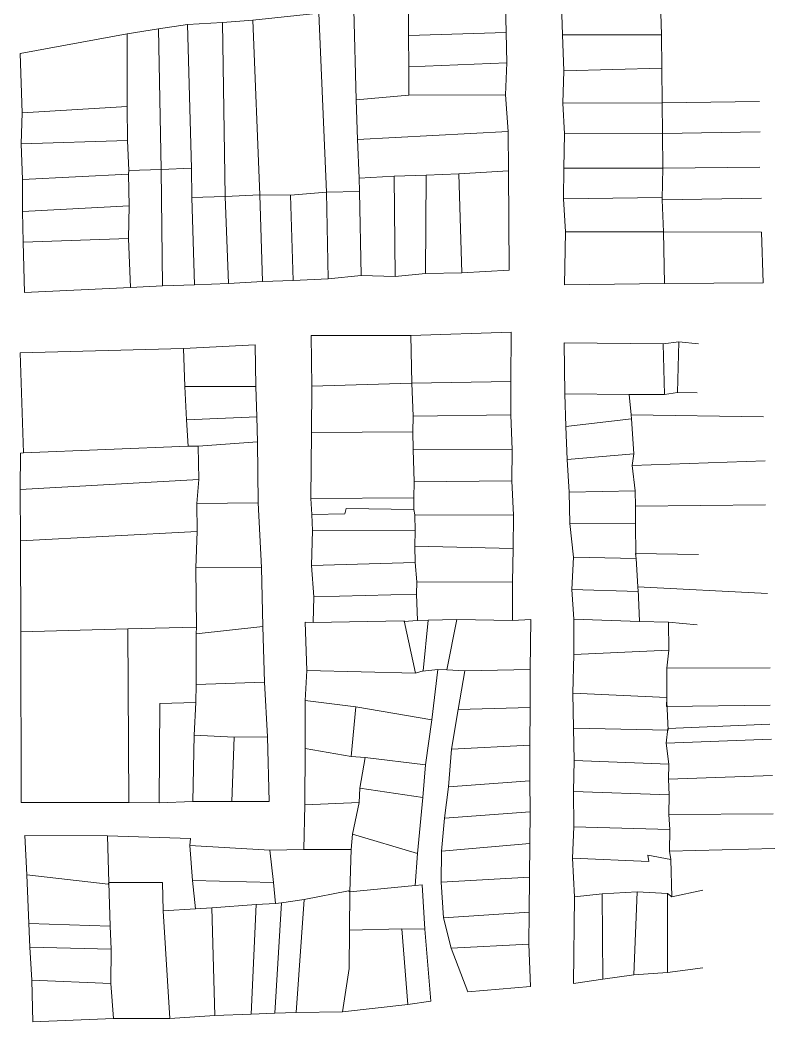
# Model space of a CAD drawing. Header units: millimetres. Extents: x 613495 to 614351, y 1317482 to 1318222.
# Drawn here: x 614155.7 to 614347.7, y 1317675.1 to 1317929.9 of the extents above; entities that cross this region are included whole.
import ezdxf

# ---------------------------------------------------------------- set-up
doc = ezdxf.new("R2010")
doc.units = ezdxf.units.MM
doc.layers.add('2', color=7, linetype='Continuous')
doc.layers.add('Nivel 2', color=7, linetype='Continuous', lineweight=0)

msp = doc.modelspace()

# ---------------------------------------------------------------- linework, layer by layer
at = {"layer": '2', "color": 1, "linetype": 'ByBlock', "lineweight": 0}
for p, q in [((614254.5, 1317926.01), (614254.53, 1317936.33)), ((614318.9, 1317926.14), (614318.63, 1317934.42)), ((614240.66, 1317932.5), (614241.21, 1317909.63)), ((614293.42, 1317933.94), (614293.74, 1317926.16)), ((614207.22, 1317929.35), (614198.33, 1317928.78)), ((614214.95, 1317929.92), (614207.22, 1317929.35)), ((614207.86, 1317885.04), (614207.22, 1317929.35)), ((614214.95, 1317929.92), (614231.72, 1317931.72)), ((614216.75, 1317885.51), (614214.95, 1317929.92)), ((614231.72, 1317931.72), (614233.68, 1317886.14)), ((614190.91, 1317927.71), (614182.98, 1317926.43)), ((614190.91, 1317927.71), (614198.33, 1317928.78)), ((614191.63, 1317891.93), (614190.91, 1317927.71)), ((614198.33, 1317928.78), (614199.31, 1317892.3)), ((614279.41, 1317926.75), (614254.5, 1317926.01)), ((614279.57, 1317919.08), (614279.41, 1317926.75)), ((614182.98, 1317926.43), (614182.96, 1317907.93)), ((614254.5, 1317926.01), (614254.62, 1317918.08)), ((614293.74, 1317926.16), (614318.9, 1317926.14)), ((614294.01, 1317917.01), (614293.74, 1317926.16)), ((614318.97, 1317917.71), (614318.9, 1317926.14)), ((614254.62, 1317918.08), (614279.57, 1317919.08)), ((614279.57, 1317919.08), (614279.23, 1317910.95)), ((614254.58, 1317910.87), (614254.62, 1317918.08)), ((614293.82, 1317908.83), (614294.01, 1317917.01)), ((614318.97, 1317917.71), (614294.01, 1317917.01)), ((614319.03, 1317908.91), (614318.97, 1317917.71)), ((614241.21, 1317909.63), (614254.58, 1317910.87)), ((614241.21, 1317909.63), (614241.58, 1317899.52)), ((614279.23, 1317910.95), (614254.58, 1317910.87)), ((614279.86, 1317901.6), (614279.23, 1317910.95)), ((614319.03, 1317908.91), (614293.82, 1317908.83)), ((614293.82, 1317908.83), (614294.24, 1317901.01)), ((614343.84, 1317909.25), (614319.03, 1317908.91)), ((614319.03, 1317908.91), (614319.15, 1317901.09)), ((614156.23, 1317906.37), (614156.04, 1317898.44)), ((614182.96, 1317907.93), (614156.23, 1317906.37)), ((614183.03, 1317899.29), (614182.96, 1317907.93)), ((614241.58, 1317899.52), (614279.86, 1317901.6)), ((614279.86, 1317901.6), (614279.98, 1317891.59)), ((614319.15, 1317901.09), (614343.95, 1317901.48)), ((614156.04, 1317898.44), (614183.03, 1317899.29)), ((614183.03, 1317899.29), (614183.4, 1317891.67)), ((614241.58, 1317899.52), (614242.01, 1317889.71)), ((614294.24, 1317901.01), (614294, 1317892.27)), ((614294.24, 1317901.01), (614319.15, 1317901.09)), ((614319.15, 1317901.09), (614319.22, 1317892.3)), ((614156.36, 1317889.4), (614156.04, 1317898.44)), ((614183.4, 1317891.67), (614183.3, 1317890.75)), ((614183.4, 1317891.67), (614191.63, 1317891.93)), ((614199.31, 1317892.3), (614191.63, 1317891.93)), ((614191.94, 1317862.36), (614191.63, 1317891.93)), ((614199.31, 1317892.3), (614199.42, 1317884.78)), ((614279.98, 1317891.59), (614267.32, 1317890.81)), ((614294, 1317892.27), (614293.92, 1317884.49)), ((614319.22, 1317892.3), (614294, 1317892.27)), ((614319.22, 1317892.3), (614319.05, 1317884.47)), ((614343.92, 1317892.53), (614319.22, 1317892.3)), ((614183.3, 1317890.75), (614156.36, 1317889.4)), ((614156.36, 1317889.4), (614156.37, 1317881.22)), ((614183.46, 1317882.72), (614183.3, 1317890.75)), ((614242.01, 1317889.71), (614250.85, 1317890.23)), ((614242.01, 1317889.71), (614242.07, 1317886.36)), ((614258.98, 1317890.49), (614250.85, 1317890.23)), ((614250.85, 1317890.23), (614251.1, 1317864.67)), ((614258.83, 1317865.44), (614258.98, 1317890.49)), ((614258.98, 1317890.49), (614267.32, 1317890.81)), ((614267.32, 1317890.81), (614268.13, 1317865.6)), ((614233.68, 1317886.14), (614224.48, 1317885.42)), ((614242.07, 1317886.36), (614233.68, 1317886.14)), ((614234.12, 1317864.14), (614233.68, 1317886.14)), ((614242.07, 1317886.36), (614242.51, 1317864.96)), ((614199.42, 1317884.78), (614207.86, 1317885.04)), ((614200.07, 1317862.57), (614199.42, 1317884.78)), ((614207.86, 1317885.04), (614216.75, 1317885.51)), ((614207.86, 1317885.04), (614208.71, 1317862.89)), ((614217.4, 1317863.41), (614216.75, 1317885.51)), ((614216.75, 1317885.51), (614224.48, 1317885.42)), ((614224.48, 1317885.42), (614225.18, 1317863.67)), ((614293.92, 1317884.49), (614319.03, 1317884.78)), ((614293.92, 1317884.49), (614294.49, 1317876.06)), ((614319.03, 1317884.78), (614319.08, 1317884.17)), ((614319.08, 1317884.17), (614344.34, 1317884.61)), ((614319.35, 1317876.09), (614319.08, 1317884.17)), ((614156.37, 1317881.22), (614183.46, 1317882.72)), ((614156.54, 1317873.44), (614156.37, 1317881.22)), ((614183.46, 1317882.72), (614183.33, 1317874.39)), ((614294.49, 1317876.06), (614319.35, 1317876.09)), ((614319.35, 1317876.09), (614319.68, 1317862.88)), ((614319.35, 1317876.09), (614344.31, 1317875.97)), ((614183.33, 1317874.39), (614156.54, 1317873.44)), ((614183.81, 1317861.94), (614183.33, 1317874.39)), ((614268.13, 1317865.6), (614258.83, 1317865.44)), ((614208.71, 1317862.89), (614217.4, 1317863.41)), ((614225.18, 1317863.67), (614217.4, 1317863.41)), ((614234.12, 1317864.14), (614225.18, 1317863.67)), ((614242.51, 1317864.96), (614234.12, 1317864.14)), ((614242.51, 1317864.96), (614251.1, 1317864.67)), ((614251.1, 1317864.67), (614258.83, 1317865.44)), ((614183.81, 1317861.94), (614191.94, 1317862.36)), ((614200.07, 1317862.57), (614191.94, 1317862.36)), ((614208.71, 1317862.89), (614200.07, 1317862.57)), ((614255.14, 1317849.68), (614280.66, 1317850.58)), ((614280.66, 1317850.58), (614280.58, 1317838.03)), ((614255.14, 1317849.68), (614255.37, 1317837.54)), ((614323.26, 1317848.04), (614319.3, 1317847.58)), ((614323.26, 1317848.04), (614322.98, 1317835.18)), ((614328.29, 1317847.59), (614323.26, 1317848.04)), ((614197.3, 1317846.36), (614197.63, 1317836.75)), ((614319.3, 1317847.58), (614319.67, 1317834.72)), ((614255.37, 1317837.54), (614229.9, 1317836.84)), ((614255.37, 1317837.54), (614280.58, 1317838.03)), ((614255.74, 1317829.2), (614255.37, 1317837.54)), ((614280.58, 1317838.03), (614280.54, 1317829.54)), ((614197.63, 1317836.75), (614215.67, 1317836.72)), ((614198.1, 1317828.22), (614197.63, 1317836.75)), ((614215.67, 1317836.72), (614215.99, 1317829)), ((614229.9, 1317836.84), (614229.87, 1317825)), ((614322.98, 1317835.18), (614319.67, 1317834.72)), ((614322.98, 1317835.18), (614327.91, 1317835.09)), ((614310.68, 1317834.66), (614294.31, 1317834.84)), ((614294.31, 1317834.84), (614294.58, 1317826.56)), ((614319.67, 1317834.72), (614310.68, 1317834.66)), ((614310.68, 1317834.66), (614311.14, 1317829.48)), ((614215.99, 1317829), (614198.1, 1317828.22)), ((614198.1, 1317828.22), (614198.47, 1317821.51)), ((614216.15, 1317822.6), (614215.99, 1317829)), ((614255.59, 1317825.19), (614255.74, 1317829.2)), ((614280.54, 1317829.54), (614255.74, 1317829.2)), ((614280.86, 1317820.6), (614280.54, 1317829.54)), ((614294.58, 1317826.56), (614311.25, 1317828.51)), ((614311.14, 1317829.48), (614344.8, 1317829.01)), ((614311.25, 1317828.51), (614311.14, 1317829.48)), ((614311.25, 1317828.51), (614311.82, 1317819.57)), ((614229.87, 1317825), (614229.7, 1317808.23)), ((614229.87, 1317825), (614255.59, 1317825.19)), ((614255.59, 1317825.19), (614255.7, 1317820.67)), ((614294.9, 1317818.18), (614294.58, 1317826.56)), ((614201.06, 1317821.51), (614216.15, 1317822.6)), ((614216.15, 1317822.6), (614216.33, 1317807.15)), ((614155.79, 1317810.48), (614155.87, 1317819.78)), ((614155.87, 1317819.78), (614156.64, 1317819.88)), ((614156.64, 1317819.88), (614198.47, 1317821.51)), ((614198.47, 1317821.51), (614201.06, 1317821.51)), ((614201.06, 1317821.51), (614201.18, 1317813.03)), ((614255.7, 1317820.67), (614280.86, 1317820.6)), ((614255.97, 1317812.43), (614255.7, 1317820.67)), ((614280.86, 1317820.6), (614280.83, 1317812.72)), ((614311.82, 1317819.57), (614294.9, 1317818.18)), ((614295.37, 1317809.84), (614294.9, 1317818.18)), ((614311.82, 1317819.57), (614311.42, 1317816.62)), ((614311.42, 1317816.62), (614345.22, 1317817.78)), ((614311.42, 1317816.62), (614312.2, 1317810.17)), ((614201.18, 1317813.03), (614155.79, 1317810.48)), ((614200.68, 1317806.93), (614201.18, 1317813.03)), ((614255.88, 1317808.42), (614255.97, 1317812.43)), ((614280.83, 1317812.72), (614255.97, 1317812.43)), ((614280.83, 1317812.72), (614281.2, 1317803.98)), ((614155.81, 1317797.47), (614155.79, 1317810.48)), ((614312.2, 1317810.17), (614295.37, 1317809.84)), ((614295.59, 1317801.86), (614295.37, 1317809.84)), ((614312.25, 1317806.31), (614312.2, 1317810.17)), ((614216.33, 1317807.15), (614200.68, 1317806.93)), ((614200.68, 1317806.93), (614200.74, 1317799.81)), ((614217.18, 1317790.64), (614216.33, 1317807.15)), ((614229.7, 1317808.23), (614255.88, 1317808.42)), ((614229.96, 1317804.17), (614229.7, 1317808.23)), ((614255.88, 1317808.42), (614255.88, 1317805.42)), ((614238.35, 1317804.33), (614229.96, 1317804.17)), ((614238.7, 1317805.65), (614238.35, 1317804.33)), ((614255.88, 1317805.42), (614238.7, 1317805.65)), ((614256.14, 1317804.05), (614255.88, 1317805.42)), ((614345.34, 1317806.65), (614312.25, 1317806.31)), ((614312.25, 1317806.31), (614312.26, 1317801.99)), ((614229.96, 1317804.17), (614230.12, 1317800.05)), ((614281.2, 1317803.98), (614256.14, 1317804.05)), ((614256.25, 1317800.04), (614256.14, 1317804.05)), ((614281.2, 1317803.98), (614281.16, 1317795.54)), ((614312.26, 1317801.99), (614295.59, 1317801.86)), ((614295.59, 1317801.86), (614296.52, 1317793.28)), ((614312.35, 1317793.63), (614312.26, 1317801.99)), ((614200.74, 1317799.81), (614155.81, 1317797.47)), ((614200.74, 1317799.81), (614200.4, 1317790.56)), ((614229.88, 1317791.16), (614230.12, 1317800.05)), ((614230.12, 1317800.05), (614256.25, 1317800.04)), ((614256.25, 1317800.04), (614256.15, 1317796.12)), ((614155.81, 1317797.47), (614155.95, 1317774.3)), ((614281.16, 1317795.54), (614256.15, 1317796.12)), ((614256.15, 1317796.12), (614256.26, 1317791.96)), ((614281.16, 1317795.54), (614280.98, 1317786.9)), ((614312.43, 1317792.99), (614312.27, 1317794.26)), ((614312.27, 1317794.26), (614328.29, 1317793.98)), ((614256.26, 1317791.96), (614229.88, 1317791.16)), ((614256.63, 1317787.03), (614256.26, 1317791.96)), ((614296.08, 1317785.04), (614296.52, 1317793.28)), ((614296.52, 1317793.28), (614312.43, 1317792.99)), ((614312.9, 1317785.78), (614312.43, 1317792.99)), ((614200.4, 1317790.56), (614217.18, 1317790.64)), ((614200.58, 1317775.52), (614200.4, 1317790.56)), ((614217.18, 1317790.64), (614217.46, 1317775.64)), ((614230.41, 1317783.18), (614229.88, 1317791.16)), ((614256.63, 1317787.03), (614256.58, 1317783.88)), ((614280.98, 1317786.9), (614256.63, 1317787.03)), ((614280.98, 1317786.9), (614280.99, 1317777.2)), ((614312.95, 1317784.56), (614296.08, 1317785.04)), ((614296.55, 1317777.52), (614296.08, 1317785.04)), ((614345.84, 1317784.09), (614312.9, 1317785.78)), ((614312.9, 1317785.78), (614312.95, 1317784.56)), ((614312.93, 1317785.17), (614313.32, 1317776.93)), ((614230.41, 1317783.18), (614230.26, 1317776.68)), ((614256.58, 1317783.88), (614230.41, 1317783.18)), ((614256.58, 1317783.88), (614256.85, 1317777.22)), ((614230.26, 1317776.68), (614228.28, 1317776.78)), ((614228.28, 1317776.78), (614228.66, 1317764.48)), ((614253.39, 1317777.06), (614230.26, 1317776.68)), ((614256.85, 1317777.22), (614253.36, 1317776.96)), ((614256.31, 1317763.75), (614253.39, 1317777.06)), ((614259.49, 1317777.27), (614256.85, 1317777.22)), ((614258.24, 1317764.41), (614259.49, 1317777.27)), ((614259.49, 1317777.27), (614266.81, 1317777.43)), ((614266.81, 1317777.43), (614264.29, 1317764.63)), ((614280.99, 1317777.2), (614266.81, 1317777.43)), ((614285.67, 1317777.41), (614280.99, 1317777.2)), ((614285.44, 1317764.75), (614285.67, 1317777.41)), ((614313.32, 1317776.93), (614296.55, 1317777.52)), ((614296.56, 1317768.53), (614296.55, 1317777.52)), ((614313.32, 1317776.93), (614320.69, 1317776.74)), ((614320.69, 1317776.74), (614320.71, 1317769.68)), ((614320.69, 1317776.74), (614327.96, 1317776.09)), ((614155.95, 1317774.3), (614183.1, 1317775.04)), ((614200.58, 1317775.52), (614183.1, 1317775.04)), ((614183.1, 1317775.04), (614183.38, 1317730.88)), ((614200.53, 1317773.79), (614200.51, 1317760.94)), ((614217.46, 1317775.64), (614200.53, 1317773.79)), ((614200.53, 1317773.79), (614200.58, 1317775.52)), ((614217.94, 1317761.47), (614217.46, 1317775.64)), ((614320.71, 1317769.68), (614296.56, 1317768.53)), ((614320.21, 1317765.1), (614320.71, 1317769.68)), ((614296.33, 1317758.67), (614296.56, 1317768.53)), ((614228.22, 1317756.8), (614228.66, 1317764.48)), ((614228.66, 1317764.48), (614256.31, 1317763.75)), ((614256.31, 1317763.75), (614258.24, 1317764.41)), ((614261.95, 1317764.72), (614258.09, 1317764.31)), ((614261.95, 1317764.72), (614260.45, 1317751.92)), ((614264.29, 1317764.63), (614261.95, 1317764.72)), ((614264.29, 1317764.63), (614268.87, 1317764.38)), ((614268.87, 1317764.38), (614267.16, 1317754.52)), ((614285.44, 1317764.75), (614268.87, 1317764.38)), ((614285.51, 1317755.05), (614285.44, 1317764.75)), ((614346.54, 1317765.14), (614320.21, 1317765.1)), ((614320.21, 1317765.1), (614320.22, 1317757.63)), ((614200.51, 1317760.94), (614217.94, 1317761.47)), ((614217.94, 1317761.47), (614218.68, 1317747.59)), ((614200.46, 1317756.36), (614200.51, 1317760.94)), ((614320.22, 1317757.63), (614296.33, 1317758.67)), ((614296.33, 1317758.67), (614296.49, 1317749.83)), ((614191.1, 1317730.79), (614191.26, 1317756.05)), ((614191.26, 1317756.05), (614200.46, 1317756.36)), ((614200.46, 1317756.36), (614200.02, 1317748.03)), ((614228.22, 1317756.8), (614228.24, 1317744.61)), ((614241.13, 1317755.2), (614228.22, 1317756.8)), ((614320.17, 1317755.3), (614320.22, 1317757.63)), ((614320.2, 1317756.46), (614320.59, 1317749.3)), ((614239.98, 1317742.59), (614241.13, 1317755.2)), ((614241.13, 1317755.2), (614260.45, 1317751.92)), ((614265.5, 1317744.45), (614267.16, 1317754.52)), ((614267.16, 1317754.52), (614285.51, 1317755.05)), ((614285.51, 1317755.05), (614285.42, 1317745.44)), ((614346.55, 1317755.68), (614320.17, 1317755.3)), ((614260.45, 1317751.92), (614258.85, 1317740.43)), ((614320.49, 1317749.71), (614346.46, 1317750.81)), ((614296.49, 1317749.83), (614320.59, 1317749.3)), ((614296.49, 1317749.83), (614296.66, 1317741.54)), ((614320.04, 1317745.94), (614320.49, 1317749.71)), ((614320.59, 1317749.3), (614320.49, 1317749.71)), ((614199.69, 1317731.11), (614200.02, 1317748.03)), ((614200.02, 1317748.03), (614210.19, 1317747.53)), ((614210.19, 1317747.53), (614209.56, 1317731.17)), ((614218.68, 1317747.59), (614210.19, 1317747.53)), ((614346.87, 1317747), (614320.04, 1317745.94)), ((614320.76, 1317740.61), (614320.04, 1317745.94)), ((614228.16, 1317730.28), (614228.24, 1317744.61)), ((614228.24, 1317744.61), (614239.98, 1317742.59)), ((614264.7, 1317734.85), (614265.5, 1317744.45)), ((614285.42, 1317745.44), (614265.5, 1317744.45)), ((614285.42, 1317745.44), (614285.39, 1317736.4)), ((614243.54, 1317742.34), (614239.98, 1317742.59)), ((614243.54, 1317742.34), (614242.18, 1317734.56)), ((614258.85, 1317740.43), (614243.54, 1317742.34)), ((614296.66, 1317741.54), (614296.52, 1317733.67)), ((614296.66, 1317741.54), (614320.76, 1317740.61)), ((614320.66, 1317736.85), (614320.76, 1317740.61)), ((614258.15, 1317732.15), (614258.85, 1317740.43)), ((614285.39, 1317736.4), (614264.7, 1317734.85)), ((614285.39, 1317736.4), (614285.5, 1317728.52)), ((614347.14, 1317737.75), (614320.66, 1317736.85)), ((614320.82, 1317732.84), (614320.66, 1317736.85)), ((614242.18, 1317734.56), (614241.99, 1317730.91)), ((614242.18, 1317734.56), (614258.15, 1317732.15)), ((614263.7, 1317726.92), (614264.7, 1317734.85)), ((614296.52, 1317733.67), (614320.82, 1317732.84)), ((614296.52, 1317733.67), (614296.59, 1317724.72)), ((614183.38, 1317730.88), (614191.1, 1317730.79)), ((614199.69, 1317731.11), (614191.1, 1317730.79)), ((614209.56, 1317731.17), (614199.69, 1317731.11)), ((614228.16, 1317730.28), (614241.99, 1317730.91)), ((614241.99, 1317730.91), (614240.27, 1317722.82)), ((614258.15, 1317732.15), (614256.8, 1317717.92)), ((614320.78, 1317727.85), (614320.82, 1317732.84)), ((614227.93, 1317718.95), (614228.16, 1317730.28)), ((614285.5, 1317728.52), (614263.7, 1317726.92)), ((614285.5, 1317728.52), (614285.36, 1317720.49)), ((614347.26, 1317728.04), (614320.78, 1317727.85)), ((614321.04, 1317724.04), (614320.78, 1317727.85)), ((614262.9, 1317718.48), (614263.7, 1317726.92)), ((614240.27, 1317722.82), (614239.97, 1317718.91)), ((614256.8, 1317717.92), (614240.27, 1317722.82)), ((614296.2, 1317716.69), (614296.59, 1317724.72)), ((614296.59, 1317724.72), (614321.04, 1317724.04)), ((614320.95, 1317718.5), (614321.04, 1317724.04)), ((614178.01, 1317722.39), (614178.28, 1317710.55)), ((614199.05, 1317721.75), (614178.01, 1317722.39)), ((614198.95, 1317719.93), (614199.05, 1317721.75)), ((614285.36, 1317720.49), (614262.9, 1317718.48)), ((614285.36, 1317720.49), (614285.28, 1317711.9)), ((614219.24, 1317718.73), (614198.95, 1317719.93)), ((614198.95, 1317719.93), (614199.58, 1317711.03)), ((614227.93, 1317718.95), (614219.24, 1317718.73)), ((614220.17, 1317710.5), (614219.24, 1317718.73)), ((614239.97, 1317718.91), (614227.93, 1317718.95)), ((614239.97, 1317718.91), (614239.59, 1317708.19)), ((614256.21, 1317709.73), (614256.8, 1317717.92)), ((614262.86, 1317710.61), (614262.9, 1317718.48)), ((614347.74, 1317719.15), (614320.95, 1317718.5)), ((614320.95, 1317718.5), (614321.26, 1317716.42)), ((614315.62, 1317715.86), (614296.2, 1317716.69)), ((614296.2, 1317716.69), (614296.72, 1317706.89)), ((614321.26, 1317716.42), (614315.41, 1317717.48)), ((614315.41, 1317717.48), (614315.62, 1317715.86)), ((614321.48, 1317706.92), (614321.26, 1317716.42)), ((614178.18, 1317710.09), (614157.49, 1317712.45)), ((614157.49, 1317712.45), (614157.97, 1317700.11)), ((614178.28, 1317710.55), (614178.18, 1317710.09)), ((614178.28, 1317710.55), (614178.61, 1317699.42)), ((614178.28, 1317710.55), (614191.95, 1317710.52)), ((614191.95, 1317710.52), (614192.12, 1317703.35)), ((614200.35, 1317703.82), (614199.58, 1317711.03)), ((614199.58, 1317711.03), (614220.17, 1317710.5)), ((614220.17, 1317710.5), (614220.68, 1317705.16)), ((614285.28, 1317711.9), (614262.86, 1317710.61)), ((614263.39, 1317701.51), (614262.86, 1317710.61)), ((614285.28, 1317711.9), (614285.19, 1317703.01)), ((614227.95, 1317706.19), (614239.28, 1317708.39)), ((614239.28, 1317708.39), (614239.59, 1317708.19)), ((614239.59, 1317708.19), (614239.55, 1317698.38)), ((614239.59, 1317708.19), (614256.21, 1317709.73)), ((614258.04, 1317709.94), (614256.21, 1317709.73)), ((614258.72, 1317698.66), (614258.04, 1317709.94)), ((614296.72, 1317706.89), (614303.79, 1317707.61)), ((614312.73, 1317708.13), (614303.79, 1317707.61)), ((614303.79, 1317707.61), (614303.98, 1317685.96)), ((614311.86, 1317687.04), (614312.73, 1317708.13)), ((614312.73, 1317708.13), (614320.41, 1317707.73)), ((614320.41, 1317707.73), (614320.44, 1317687.61)), ((614320.41, 1317707.73), (614321.48, 1317706.92)), ((614321.48, 1317706.92), (614329.4, 1317708.61)), ((614215.75, 1317704.9), (614220.68, 1317705.16)), ((614222.21, 1317705.37), (614220.53, 1317677.27)), ((614220.68, 1317705.16), (614222.21, 1317705.37)), ((614227.95, 1317706.19), (614222.21, 1317705.37)), ((614225.97, 1317677.48), (614227.95, 1317706.19)), ((614192.12, 1317703.35), (614200.35, 1317703.82)), ((614193.85, 1317675.96), (614192.12, 1317703.35)), ((614204.47, 1317704.08), (614200.35, 1317703.82)), ((614204.47, 1317704.08), (614215.75, 1317704.9)), ((614205.28, 1317676.74), (614204.47, 1317704.08)), ((614215.75, 1317704.9), (614214.53, 1317677)), ((614285.19, 1317703.01), (614263.39, 1317701.51)), ((614285.16, 1317694.83), (614285.19, 1317703.01)), ((614157.97, 1317700.11), (614178.61, 1317699.42)), ((614158.18, 1317694.11), (614157.97, 1317700.11)), ((614263.39, 1317701.51), (614265.38, 1317693.84)), ((614178.61, 1317699.42), (614178.87, 1317693.58)), ((614239.47, 1317688.67), (614239.55, 1317698.38)), ((614239.55, 1317698.38), (614252.82, 1317698.75)), ((614252.82, 1317698.75), (614254.38, 1317679.49)), ((614252.82, 1317698.75), (614258.72, 1317698.66)), ((614265.38, 1317693.84), (614285.16, 1317694.83)), ((614178.87, 1317693.58), (614158.18, 1317694.11)), ((614158.7, 1317685.72), (614158.18, 1317694.11)), ((614178.87, 1317693.58), (614178.78, 1317684.84)), ((614237.76, 1317677.64), (614239.47, 1317688.67)), ((614320.44, 1317687.61), (614311.86, 1317687.04)), ((614329.39, 1317688.84), (614320.44, 1317687.61)), ((614178.78, 1317684.84), (614158.7, 1317685.72)), ((614179.51, 1317675.94), (614178.78, 1317684.84)), ((614303.98, 1317685.96), (614311.86, 1317687.04)), ((614254.38, 1317679.49), (614237.76, 1317677.64)), ((614214.53, 1317677), (614205.28, 1317676.74)), ((614214.53, 1317677), (614220.53, 1317677.27)), ((614220.53, 1317677.27), (614225.97, 1317677.48)), ((614225.97, 1317677.48), (614237.76, 1317677.64)), ((614179.51, 1317675.94), (614193.85, 1317675.96)), ((614205.28, 1317676.74), (614193.85, 1317675.96))]:
    msp.add_line(p, q, dxfattribs=at)
for points in [[(614254.53, 1317936.33), (614279.07, 1317941.34), (614279.41, 1317926.75)], [(614156.23, 1317906.37), (614155.79, 1317921.46), (614182.98, 1317926.43)], [(614279.98, 1317891.59), (614280.17, 1317866.28), (614268.13, 1317865.6)], [(614294.49, 1317876.06), (614294.21, 1317862.59), (614319.68, 1317862.88)], [(614319.68, 1317862.88), (614344.73, 1317863.11), (614344.31, 1317875.97)], [(614156.54, 1317873.44), (614156.82, 1317860.64), (614183.81, 1317861.94)], [(614229.9, 1317836.84), (614229.73, 1317849.65), (614255.14, 1317849.68)], [(614294.31, 1317834.84), (614294.13, 1317847.85), (614319.3, 1317847.58)], [(614156.64, 1317819.88), (614155.73, 1317845.24), (614197.3, 1317846.36)], [(614197.3, 1317846.36), (614215.5, 1317847.29), (614215.67, 1317836.72)], [(614155.95, 1317774.3), (614155.98, 1317730.9), (614183.38, 1317730.88)], [(614218.68, 1317747.59), (614219.06, 1317731.13), (614209.56, 1317731.17)], [(614157.49, 1317712.45), (614156.96, 1317722.46), (614178.01, 1317722.39)], [(614296.72, 1317706.89), (614296.46, 1317684.83), (614303.98, 1317685.96)], [(614258.72, 1317698.66), (614260.17, 1317680.37), (614254.38, 1317679.49)], [(614265.38, 1317693.84), (614269.62, 1317682.72), (614285.58, 1317684.11), (614285.16, 1317694.83)], [(614158.7, 1317685.72), (614158.98, 1317675.05), (614179.51, 1317675.94)]]:
    msp.add_lwpolyline(points, dxfattribs=at)
at = {"layer": 'Nivel 2', "color": 1, "linetype": 'ByBlock', "lineweight": 0}
for p, q in [((614254.5, 1317926.01), (614254.53, 1317936.33)), ((614318.9, 1317926.14), (614318.63, 1317934.42)), ((614240.66, 1317932.5), (614241.21, 1317909.63)), ((614293.42, 1317933.94), (614293.74, 1317926.16)), ((614207.22, 1317929.35), (614198.33, 1317928.78)), ((614214.95, 1317929.92), (614207.22, 1317929.35)), ((614207.86, 1317885.04), (614207.22, 1317929.35)), ((614214.95, 1317929.92), (614231.72, 1317931.72)), ((614216.75, 1317885.51), (614214.95, 1317929.92)), ((614231.72, 1317931.72), (614233.68, 1317886.14)), ((614190.91, 1317927.71), (614182.98, 1317926.43)), ((614190.91, 1317927.71), (614198.33, 1317928.78)), ((614191.63, 1317891.93), (614190.91, 1317927.71)), ((614198.33, 1317928.78), (614199.31, 1317892.3)), ((614279.41, 1317926.75), (614254.5, 1317926.01)), ((614279.57, 1317919.08), (614279.41, 1317926.75)), ((614182.98, 1317926.43), (614182.96, 1317907.93)), ((614254.5, 1317926.01), (614254.62, 1317918.08)), ((614293.74, 1317926.16), (614318.9, 1317926.14)), ((614294.01, 1317917.01), (614293.74, 1317926.16)), ((614318.97, 1317917.71), (614318.9, 1317926.14)), ((614254.62, 1317918.08), (614279.57, 1317919.08)), ((614279.57, 1317919.08), (614279.23, 1317910.95)), ((614254.58, 1317910.87), (614254.62, 1317918.08)), ((614293.82, 1317908.83), (614294.01, 1317917.01)), ((614318.97, 1317917.71), (614294.01, 1317917.01)), ((614319.03, 1317908.91), (614318.97, 1317917.71)), ((614241.21, 1317909.63), (614254.58, 1317910.87)), ((614241.21, 1317909.63), (614241.58, 1317899.52)), ((614279.23, 1317910.95), (614254.58, 1317910.87)), ((614279.86, 1317901.6), (614279.23, 1317910.95)), ((614319.03, 1317908.91), (614293.82, 1317908.83)), ((614293.82, 1317908.83), (614294.24, 1317901.01)), ((614343.84, 1317909.25), (614319.03, 1317908.91)), ((614319.03, 1317908.91), (614319.15, 1317901.09)), ((614156.23, 1317906.37), (614156.04, 1317898.44)), ((614182.96, 1317907.93), (614156.23, 1317906.37)), ((614183.03, 1317899.29), (614182.96, 1317907.93)), ((614241.58, 1317899.52), (614279.86, 1317901.6)), ((614279.86, 1317901.6), (614279.98, 1317891.59)), ((614319.15, 1317901.09), (614343.95, 1317901.48)), ((614156.04, 1317898.44), (614183.03, 1317899.29)), ((614183.03, 1317899.29), (614183.4, 1317891.67)), ((614241.58, 1317899.52), (614242.01, 1317889.71)), ((614294.24, 1317901.01), (614294, 1317892.27)), ((614294.24, 1317901.01), (614319.15, 1317901.09)), ((614319.15, 1317901.09), (614319.22, 1317892.3)), ((614156.36, 1317889.4), (614156.04, 1317898.44)), ((614183.4, 1317891.67), (614183.3, 1317890.75)), ((614183.4, 1317891.67), (614191.63, 1317891.93)), ((614199.31, 1317892.3), (614191.63, 1317891.93)), ((614191.94, 1317862.36), (614191.63, 1317891.93)), ((614199.31, 1317892.3), (614199.42, 1317884.78)), ((614279.98, 1317891.59), (614267.32, 1317890.81)), ((614294, 1317892.27), (614293.92, 1317884.49)), ((614319.22, 1317892.3), (614294, 1317892.27)), ((614319.22, 1317892.3), (614319.05, 1317884.47)), ((614343.92, 1317892.53), (614319.22, 1317892.3)), ((614183.3, 1317890.75), (614156.36, 1317889.4)), ((614156.36, 1317889.4), (614156.37, 1317881.22)), ((614183.46, 1317882.72), (614183.3, 1317890.75)), ((614242.01, 1317889.71), (614250.85, 1317890.23)), ((614242.01, 1317889.71), (614242.07, 1317886.36)), ((614258.98, 1317890.49), (614250.85, 1317890.23)), ((614250.85, 1317890.23), (614251.1, 1317864.67)), ((614258.83, 1317865.44), (614258.98, 1317890.49)), ((614258.98, 1317890.49), (614267.32, 1317890.81)), ((614267.32, 1317890.81), (614268.13, 1317865.6)), ((614233.68, 1317886.14), (614224.48, 1317885.42)), ((614242.07, 1317886.36), (614233.68, 1317886.14)), ((614234.12, 1317864.14), (614233.68, 1317886.14)), ((614242.07, 1317886.36), (614242.51, 1317864.96)), ((614199.42, 1317884.78), (614207.86, 1317885.04)), ((614200.07, 1317862.57), (614199.42, 1317884.78)), ((614207.86, 1317885.04), (614216.75, 1317885.51)), ((614207.86, 1317885.04), (614208.71, 1317862.89)), ((614216.75, 1317885.51), (614224.48, 1317885.42)), ((614217.4, 1317863.41), (614216.75, 1317885.51)), ((614224.48, 1317885.42), (614225.18, 1317863.67)), ((614293.92, 1317884.49), (614319.03, 1317884.78)), ((614293.92, 1317884.49), (614294.49, 1317876.06)), ((614319.03, 1317884.78), (614319.08, 1317884.17)), ((614319.08, 1317884.17), (614344.34, 1317884.61)), ((614319.35, 1317876.09), (614319.08, 1317884.17)), ((614156.37, 1317881.22), (614183.46, 1317882.72)), ((614156.54, 1317873.44), (614156.37, 1317881.22)), ((614183.46, 1317882.72), (614183.33, 1317874.39)), ((614294.49, 1317876.06), (614319.35, 1317876.09)), ((614319.35, 1317876.09), (614344.31, 1317875.97)), ((614319.35, 1317876.09), (614319.68, 1317862.88)), ((614183.33, 1317874.39), (614156.54, 1317873.44)), ((614183.81, 1317861.94), (614183.33, 1317874.39)), ((614268.13, 1317865.6), (614258.83, 1317865.44)), ((614208.71, 1317862.89), (614217.4, 1317863.41)), ((614225.18, 1317863.67), (614217.4, 1317863.41)), ((614234.12, 1317864.14), (614225.18, 1317863.67)), ((614242.51, 1317864.96), (614234.12, 1317864.14)), ((614242.51, 1317864.96), (614251.1, 1317864.67)), ((614251.1, 1317864.67), (614258.83, 1317865.44)), ((614183.81, 1317861.94), (614191.94, 1317862.36)), ((614200.07, 1317862.57), (614191.94, 1317862.36)), ((614208.71, 1317862.89), (614200.07, 1317862.57)), ((614255.14, 1317849.68), (614255.37, 1317837.54)), ((614323.26, 1317848.04), (614319.3, 1317847.58)), ((614323.26, 1317848.04), (614322.98, 1317835.18)), ((614328.29, 1317847.59), (614323.26, 1317848.04)), ((614197.3, 1317846.36), (614197.63, 1317836.75)), ((614319.3, 1317847.58), (614319.67, 1317834.72)), ((614255.37, 1317837.54), (614229.9, 1317836.84)), ((614255.37, 1317837.54), (614280.58, 1317838.03)), ((614255.74, 1317829.2), (614255.37, 1317837.54)), ((614280.58, 1317838.03), (614280.54, 1317829.54)), ((614198.1, 1317828.22), (614197.63, 1317836.75)), ((614197.63, 1317836.75), (614215.67, 1317836.72)), ((614215.67, 1317836.72), (614215.99, 1317829)), ((614229.9, 1317836.84), (614229.87, 1317825)), ((614322.98, 1317835.18), (614319.67, 1317834.72)), ((614322.98, 1317835.18), (614327.91, 1317835.09)), ((614294.31, 1317834.84), (614294.58, 1317826.56)), ((614310.68, 1317834.66), (614294.31, 1317834.84)), ((614319.67, 1317834.72), (614310.68, 1317834.66)), ((614310.68, 1317834.66), (614311.14, 1317829.48)), ((614215.99, 1317829), (614198.1, 1317828.22)), ((614198.1, 1317828.22), (614198.47, 1317821.51)), ((614216.15, 1317822.6), (614215.99, 1317829)), ((614255.59, 1317825.19), (614255.74, 1317829.2)), ((614280.54, 1317829.54), (614255.74, 1317829.2)), ((614280.86, 1317820.6), (614280.54, 1317829.54)), ((614294.58, 1317826.56), (614311.25, 1317828.51)), ((614311.25, 1317828.51), (614311.14, 1317829.48)), ((614311.14, 1317829.48), (614344.8, 1317829.01)), ((614311.25, 1317828.51), (614311.82, 1317819.57)), ((614229.87, 1317825), (614229.7, 1317808.23)), ((614229.87, 1317825), (614255.59, 1317825.19)), ((614255.59, 1317825.19), (614255.7, 1317820.67)), ((614294.9, 1317818.18), (614294.58, 1317826.56)), ((614201.06, 1317821.51), (614216.15, 1317822.6)), ((614216.15, 1317822.6), (614216.33, 1317807.15)), ((614155.79, 1317810.48), (614155.87, 1317819.78)), ((614155.87, 1317819.78), (614156.64, 1317819.88)), ((614156.64, 1317819.88), (614198.47, 1317821.51)), ((614198.47, 1317821.51), (614201.06, 1317821.51)), ((614201.06, 1317821.51), (614201.18, 1317813.03)), ((614255.97, 1317812.43), (614255.7, 1317820.67)), ((614255.7, 1317820.67), (614280.86, 1317820.6)), ((614280.86, 1317820.6), (614280.83, 1317812.72)), ((614311.82, 1317819.57), (614294.9, 1317818.18)), ((614295.37, 1317809.84), (614294.9, 1317818.18)), ((614311.82, 1317819.57), (614311.42, 1317816.62)), ((614311.42, 1317816.62), (614345.22, 1317817.78)), ((614311.42, 1317816.62), (614312.2, 1317810.17)), ((614201.18, 1317813.03), (614155.79, 1317810.48)), ((614200.68, 1317806.93), (614201.18, 1317813.03)), ((614255.88, 1317808.42), (614255.97, 1317812.43)), ((614280.83, 1317812.72), (614255.97, 1317812.43)), ((614280.83, 1317812.72), (614281.2, 1317803.98)), ((614155.81, 1317797.47), (614155.79, 1317810.48)), ((614312.2, 1317810.17), (614295.37, 1317809.84)), ((614295.59, 1317801.86), (614295.37, 1317809.84)), ((614312.25, 1317806.31), (614312.2, 1317810.17)), ((614216.33, 1317807.15), (614200.68, 1317806.93)), ((614200.68, 1317806.93), (614200.74, 1317799.81)), ((614217.18, 1317790.64), (614216.33, 1317807.15)), ((614229.7, 1317808.23), (614255.88, 1317808.42)), ((614229.96, 1317804.17), (614229.7, 1317808.23)), ((614255.88, 1317808.42), (614255.88, 1317805.42)), ((614238.35, 1317804.33), (614229.96, 1317804.17)), ((614238.7, 1317805.65), (614238.35, 1317804.33)), ((614255.88, 1317805.42), (614238.7, 1317805.65)), ((614256.14, 1317804.05), (614255.88, 1317805.42)), ((614345.34, 1317806.65), (614312.25, 1317806.31)), ((614312.25, 1317806.31), (614312.26, 1317801.99)), ((614229.96, 1317804.17), (614230.12, 1317800.05)), ((614256.25, 1317800.04), (614256.14, 1317804.05)), ((614281.2, 1317803.98), (614256.14, 1317804.05)), ((614281.2, 1317803.98), (614281.16, 1317795.54)), ((614312.26, 1317801.99), (614295.59, 1317801.86)), ((614295.59, 1317801.86), (614296.52, 1317793.28)), ((614312.35, 1317793.63), (614312.26, 1317801.99)), ((614200.74, 1317799.81), (614155.81, 1317797.47)), ((614200.74, 1317799.81), (614200.4, 1317790.56)), ((614229.88, 1317791.16), (614230.12, 1317800.05)), ((614230.12, 1317800.05), (614256.25, 1317800.04)), ((614256.25, 1317800.04), (614256.15, 1317796.12)), ((614155.81, 1317797.47), (614155.95, 1317774.3)), ((614256.15, 1317796.12), (614256.26, 1317791.96)), ((614281.16, 1317795.54), (614256.15, 1317796.12)), ((614281.16, 1317795.54), (614280.98, 1317786.9)), ((614312.27, 1317794.26), (614328.29, 1317793.98)), ((614312.43, 1317792.99), (614312.27, 1317794.26)), ((614256.26, 1317791.96), (614229.88, 1317791.16)), ((614256.63, 1317787.03), (614256.26, 1317791.96)), ((614296.08, 1317785.04), (614296.52, 1317793.28)), ((614296.52, 1317793.28), (614312.43, 1317792.99)), ((614312.9, 1317785.78), (614312.43, 1317792.99)), ((614200.4, 1317790.56), (614217.18, 1317790.64)), ((614200.58, 1317775.52), (614200.4, 1317790.56)), ((614217.18, 1317790.64), (614217.46, 1317775.64)), ((614230.41, 1317783.18), (614229.88, 1317791.16)), ((614256.63, 1317787.03), (614256.58, 1317783.88)), ((614280.98, 1317786.9), (614256.63, 1317787.03)), ((614280.98, 1317786.9), (614280.99, 1317777.2)), ((614296.55, 1317777.52), (614296.08, 1317785.04)), ((614312.95, 1317784.56), (614296.08, 1317785.04)), ((614312.9, 1317785.78), (614312.95, 1317784.56)), ((614345.84, 1317784.09), (614312.9, 1317785.78)), ((614312.93, 1317785.17), (614313.32, 1317776.93)), ((614230.41, 1317783.18), (614230.26, 1317776.68)), ((614256.58, 1317783.88), (614230.41, 1317783.18)), ((614256.58, 1317783.88), (614256.85, 1317777.22)), ((614228.28, 1317776.78), (614228.66, 1317764.48)), ((614230.26, 1317776.68), (614228.28, 1317776.78)), ((614253.39, 1317777.06), (614230.26, 1317776.68)), ((614256.85, 1317777.22), (614253.36, 1317776.96)), ((614256.31, 1317763.75), (614253.39, 1317777.06)), ((614259.49, 1317777.27), (614256.85, 1317777.22)), ((614258.24, 1317764.41), (614259.49, 1317777.27)), ((614259.49, 1317777.27), (614266.81, 1317777.43)), ((614266.81, 1317777.43), (614264.29, 1317764.63)), ((614280.99, 1317777.2), (614266.81, 1317777.43)), ((614285.67, 1317777.41), (614280.99, 1317777.2)), ((614285.44, 1317764.75), (614285.67, 1317777.41)), ((614296.56, 1317768.53), (614296.55, 1317777.52)), ((614313.32, 1317776.93), (614296.55, 1317777.52)), ((614313.32, 1317776.93), (614320.69, 1317776.74)), ((614320.69, 1317776.74), (614327.96, 1317776.09)), ((614320.69, 1317776.74), (614320.71, 1317769.68)), ((614155.95, 1317774.3), (614183.1, 1317775.04)), ((614200.58, 1317775.52), (614183.1, 1317775.04)), ((614183.1, 1317775.04), (614183.38, 1317730.88)), ((614200.53, 1317773.79), (614200.51, 1317760.94)), ((614217.46, 1317775.64), (614200.53, 1317773.79)), ((614200.53, 1317773.79), (614200.58, 1317775.52)), ((614217.94, 1317761.47), (614217.46, 1317775.64)), ((614320.71, 1317769.68), (614296.56, 1317768.53)), ((614320.21, 1317765.1), (614320.71, 1317769.68)), ((614296.33, 1317758.67), (614296.56, 1317768.53)), ((614228.22, 1317756.8), (614228.66, 1317764.48)), ((614228.66, 1317764.48), (614256.31, 1317763.75)), ((614256.31, 1317763.75), (614258.24, 1317764.41)), ((614261.95, 1317764.72), (614258.09, 1317764.31)), ((614261.95, 1317764.72), (614260.45, 1317751.92)), ((614264.29, 1317764.63), (614261.95, 1317764.72)), ((614264.29, 1317764.63), (614268.87, 1317764.38)), ((614268.87, 1317764.38), (614267.16, 1317754.52)), ((614285.44, 1317764.75), (614268.87, 1317764.38)), ((614285.51, 1317755.05), (614285.44, 1317764.75)), ((614346.54, 1317765.14), (614320.21, 1317765.1)), ((614320.21, 1317765.1), (614320.22, 1317757.63)), ((614200.51, 1317760.94), (614217.94, 1317761.47)), ((614217.94, 1317761.47), (614218.68, 1317747.59)), ((614200.46, 1317756.36), (614200.51, 1317760.94)), ((614296.33, 1317758.67), (614296.49, 1317749.83)), ((614320.22, 1317757.63), (614296.33, 1317758.67)), ((614191.1, 1317730.79), (614191.26, 1317756.05)), ((614191.26, 1317756.05), (614200.46, 1317756.36)), ((614200.46, 1317756.36), (614200.02, 1317748.03)), ((614241.13, 1317755.2), (614228.22, 1317756.8)), ((614228.22, 1317756.8), (614228.24, 1317744.61)), ((614320.17, 1317755.3), (614320.22, 1317757.63)), ((614320.2, 1317756.46), (614320.59, 1317749.3)), ((614239.98, 1317742.59), (614241.13, 1317755.2)), ((614241.13, 1317755.2), (614260.45, 1317751.92)), ((614265.5, 1317744.45), (614267.16, 1317754.52)), ((614267.16, 1317754.52), (614285.51, 1317755.05)), ((614285.51, 1317755.05), (614285.42, 1317745.44)), ((614346.55, 1317755.68), (614320.17, 1317755.3)), ((614260.45, 1317751.92), (614258.85, 1317740.43)), ((614320.49, 1317749.71), (614346.46, 1317750.81)), ((614296.49, 1317749.83), (614296.66, 1317741.54)), ((614296.49, 1317749.83), (614320.59, 1317749.3)), ((614320.04, 1317745.94), (614320.49, 1317749.71)), ((614320.59, 1317749.3), (614320.49, 1317749.71)), ((614199.69, 1317731.11), (614200.02, 1317748.03)), ((614200.02, 1317748.03), (614210.19, 1317747.53)), ((614210.19, 1317747.53), (614209.56, 1317731.17)), ((614218.68, 1317747.59), (614210.19, 1317747.53)), ((614346.87, 1317747), (614320.04, 1317745.94)), ((614320.76, 1317740.61), (614320.04, 1317745.94)), ((614228.16, 1317730.28), (614228.24, 1317744.61)), ((614228.24, 1317744.61), (614239.98, 1317742.59)), ((614264.7, 1317734.85), (614265.5, 1317744.45)), ((614285.42, 1317745.44), (614265.5, 1317744.45)), ((614285.42, 1317745.44), (614285.39, 1317736.4)), ((614243.54, 1317742.34), (614239.98, 1317742.59)), ((614243.54, 1317742.34), (614242.18, 1317734.56)), ((614258.85, 1317740.43), (614243.54, 1317742.34)), ((614296.66, 1317741.54), (614296.52, 1317733.67)), ((614296.66, 1317741.54), (614320.76, 1317740.61)), ((614320.66, 1317736.85), (614320.76, 1317740.61)), ((614258.15, 1317732.15), (614258.85, 1317740.43)), ((614285.39, 1317736.4), (614264.7, 1317734.85)), ((614285.39, 1317736.4), (614285.5, 1317728.52)), ((614347.14, 1317737.75), (614320.66, 1317736.85)), ((614320.82, 1317732.84), (614320.66, 1317736.85)), ((614242.18, 1317734.56), (614241.99, 1317730.91)), ((614242.18, 1317734.56), (614258.15, 1317732.15)), ((614263.7, 1317726.92), (614264.7, 1317734.85)), ((614296.52, 1317733.67), (614296.59, 1317724.72)), ((614296.52, 1317733.67), (614320.82, 1317732.84)), ((614183.38, 1317730.88), (614191.1, 1317730.79)), ((614199.69, 1317731.11), (614191.1, 1317730.79)), ((614209.56, 1317731.17), (614199.69, 1317731.11)), ((614228.16, 1317730.28), (614241.99, 1317730.91)), ((614241.99, 1317730.91), (614240.27, 1317722.82)), ((614258.15, 1317732.15), (614256.8, 1317717.92)), ((614320.78, 1317727.85), (614320.82, 1317732.84)), ((614227.93, 1317718.95), (614228.16, 1317730.28)), ((614285.5, 1317728.52), (614263.7, 1317726.92)), ((614285.5, 1317728.52), (614285.36, 1317720.49)), ((614347.26, 1317728.04), (614320.78, 1317727.85)), ((614321.04, 1317724.04), (614320.78, 1317727.85)), ((614262.9, 1317718.48), (614263.7, 1317726.92)), ((614240.27, 1317722.82), (614239.97, 1317718.91)), ((614256.8, 1317717.92), (614240.27, 1317722.82)), ((614296.2, 1317716.69), (614296.59, 1317724.72)), ((614296.59, 1317724.72), (614321.04, 1317724.04)), ((614320.95, 1317718.5), (614321.04, 1317724.04)), ((614199.05, 1317721.75), (614178.01, 1317722.39)), ((614178.01, 1317722.39), (614178.28, 1317710.55)), ((614198.95, 1317719.93), (614199.05, 1317721.75)), ((614285.36, 1317720.49), (614262.9, 1317718.48)), ((614285.36, 1317720.49), (614285.28, 1317711.9)), ((614198.95, 1317719.93), (614199.58, 1317711.03)), ((614219.24, 1317718.73), (614198.95, 1317719.93)), ((614227.93, 1317718.95), (614219.24, 1317718.73)), ((614220.17, 1317710.5), (614219.24, 1317718.73)), ((614239.97, 1317718.91), (614227.93, 1317718.95)), ((614239.97, 1317718.91), (614239.59, 1317708.19)), ((614256.21, 1317709.73), (614256.8, 1317717.92)), ((614262.86, 1317710.61), (614262.9, 1317718.48)), ((614347.74, 1317719.15), (614320.95, 1317718.5)), ((614320.95, 1317718.5), (614321.26, 1317716.42)), ((614296.2, 1317716.69), (614296.72, 1317706.89)), ((614315.62, 1317715.86), (614296.2, 1317716.69)), ((614315.41, 1317717.48), (614315.62, 1317715.86)), ((614321.26, 1317716.42), (614315.41, 1317717.48)), ((614321.48, 1317706.92), (614321.26, 1317716.42)), ((614157.49, 1317712.45), (614157.97, 1317700.11)), ((614178.18, 1317710.09), (614157.49, 1317712.45)), ((614178.28, 1317710.55), (614178.18, 1317710.09)), ((614178.28, 1317710.55), (614191.95, 1317710.52)), ((614178.28, 1317710.55), (614178.61, 1317699.42)), ((614191.95, 1317710.52), (614192.12, 1317703.35)), ((614199.58, 1317711.03), (614220.17, 1317710.5)), ((614200.35, 1317703.82), (614199.58, 1317711.03)), ((614220.17, 1317710.5), (614220.68, 1317705.16)), ((614285.28, 1317711.9), (614262.86, 1317710.61)), ((614263.39, 1317701.51), (614262.86, 1317710.61)), ((614285.28, 1317711.9), (614285.19, 1317703.01)), ((614227.95, 1317706.19), (614239.28, 1317708.39)), ((614239.28, 1317708.39), (614239.59, 1317708.19)), ((614239.59, 1317708.19), (614239.55, 1317698.38)), ((614239.59, 1317708.19), (614256.21, 1317709.73)), ((614258.04, 1317709.94), (614256.21, 1317709.73)), ((614258.72, 1317698.66), (614258.04, 1317709.94)), ((614296.72, 1317706.89), (614303.79, 1317707.61)), ((614312.73, 1317708.13), (614303.79, 1317707.61)), ((614303.79, 1317707.61), (614303.98, 1317685.96)), ((614311.86, 1317687.04), (614312.73, 1317708.13)), ((614312.73, 1317708.13), (614320.41, 1317707.73)), ((614320.41, 1317707.73), (614321.48, 1317706.92)), ((614320.41, 1317707.73), (614320.44, 1317687.61)), ((614321.48, 1317706.92), (614329.4, 1317708.61)), ((614215.75, 1317704.9), (614220.68, 1317705.16)), ((614222.21, 1317705.37), (614220.53, 1317677.27)), ((614220.68, 1317705.16), (614222.21, 1317705.37)), ((614227.95, 1317706.19), (614222.21, 1317705.37)), ((614225.97, 1317677.48), (614227.95, 1317706.19)), ((614192.12, 1317703.35), (614200.35, 1317703.82)), ((614193.85, 1317675.96), (614192.12, 1317703.35)), ((614204.47, 1317704.08), (614200.35, 1317703.82)), ((614204.47, 1317704.08), (614215.75, 1317704.9)), ((614205.28, 1317676.74), (614204.47, 1317704.08)), ((614215.75, 1317704.9), (614214.53, 1317677)), ((614285.19, 1317703.01), (614263.39, 1317701.51)), ((614285.16, 1317694.83), (614285.19, 1317703.01)), ((614158.18, 1317694.11), (614157.97, 1317700.11)), ((614157.97, 1317700.11), (614178.61, 1317699.42)), ((614263.39, 1317701.51), (614265.38, 1317693.84)), ((614178.61, 1317699.42), (614178.87, 1317693.58)), ((614239.47, 1317688.67), (614239.55, 1317698.38)), ((614239.55, 1317698.38), (614252.82, 1317698.75)), ((614252.82, 1317698.75), (614258.72, 1317698.66)), ((614252.82, 1317698.75), (614254.38, 1317679.49)), ((614265.38, 1317693.84), (614285.16, 1317694.83)), ((614158.7, 1317685.72), (614158.18, 1317694.11)), ((614178.87, 1317693.58), (614158.18, 1317694.11)), ((614178.87, 1317693.58), (614178.78, 1317684.84)), ((614237.76, 1317677.64), (614239.47, 1317688.67)), ((614320.44, 1317687.61), (614311.86, 1317687.04)), ((614329.39, 1317688.84), (614320.44, 1317687.61)), ((614178.78, 1317684.84), (614158.7, 1317685.72)), ((614179.51, 1317675.94), (614178.78, 1317684.84)), ((614303.98, 1317685.96), (614311.86, 1317687.04)), ((614254.38, 1317679.49), (614237.76, 1317677.64)), ((614214.53, 1317677), (614205.28, 1317676.74)), ((614214.53, 1317677), (614220.53, 1317677.27)), ((614220.53, 1317677.27), (614225.97, 1317677.48)), ((614225.97, 1317677.48), (614237.76, 1317677.64)), ((614179.51, 1317675.94), (614193.85, 1317675.96)), ((614205.28, 1317676.74), (614193.85, 1317675.96))]:
    msp.add_line(p, q, dxfattribs=at)
at = {"layer": 'Nivel 2', "color": 1, "linetype": 'ByBlock', "lineweight": 0, "flags": 128}
for points in [[(614254.53, 1317936.33), (614279.07, 1317941.34), (614279.41, 1317926.75)], [(614156.23, 1317906.37), (614155.79, 1317921.46), (614182.98, 1317926.43)], [(614279.98, 1317891.59), (614280.17, 1317866.28), (614268.13, 1317865.6)], [(614294.49, 1317876.06), (614294.21, 1317862.59), (614319.68, 1317862.88)], [(614319.68, 1317862.88), (614344.73, 1317863.11), (614344.31, 1317875.97)], [(614156.54, 1317873.44), (614156.82, 1317860.64), (614183.81, 1317861.94)], [(614255.14, 1317849.68), (614280.66, 1317850.58)], [(614280.66, 1317850.58), (614280.58, 1317838.03)], [(614229.9, 1317836.84), (614229.73, 1317849.65), (614255.14, 1317849.68)], [(614294.31, 1317834.84), (614294.13, 1317847.85), (614319.3, 1317847.58)], [(614156.64, 1317819.88), (614155.73, 1317845.24), (614197.3, 1317846.36)], [(614197.3, 1317846.36), (614215.5, 1317847.29), (614215.67, 1317836.72)], [(614155.95, 1317774.3), (614155.98, 1317730.9), (614183.38, 1317730.88)], [(614218.68, 1317747.59), (614219.06, 1317731.13), (614209.56, 1317731.17)], [(614157.49, 1317712.45), (614156.96, 1317722.46), (614178.01, 1317722.39)], [(614296.72, 1317706.89), (614296.46, 1317684.83), (614303.98, 1317685.96)], [(614258.72, 1317698.66), (614260.17, 1317680.37), (614254.38, 1317679.49)], [(614265.38, 1317693.84), (614269.62, 1317682.72), (614285.58, 1317684.11), (614285.16, 1317694.83)], [(614158.7, 1317685.72), (614158.98, 1317675.05), (614179.51, 1317675.94)]]:
    msp.add_lwpolyline(points, dxfattribs=at)

doc.saveas('drawing.dxf')
